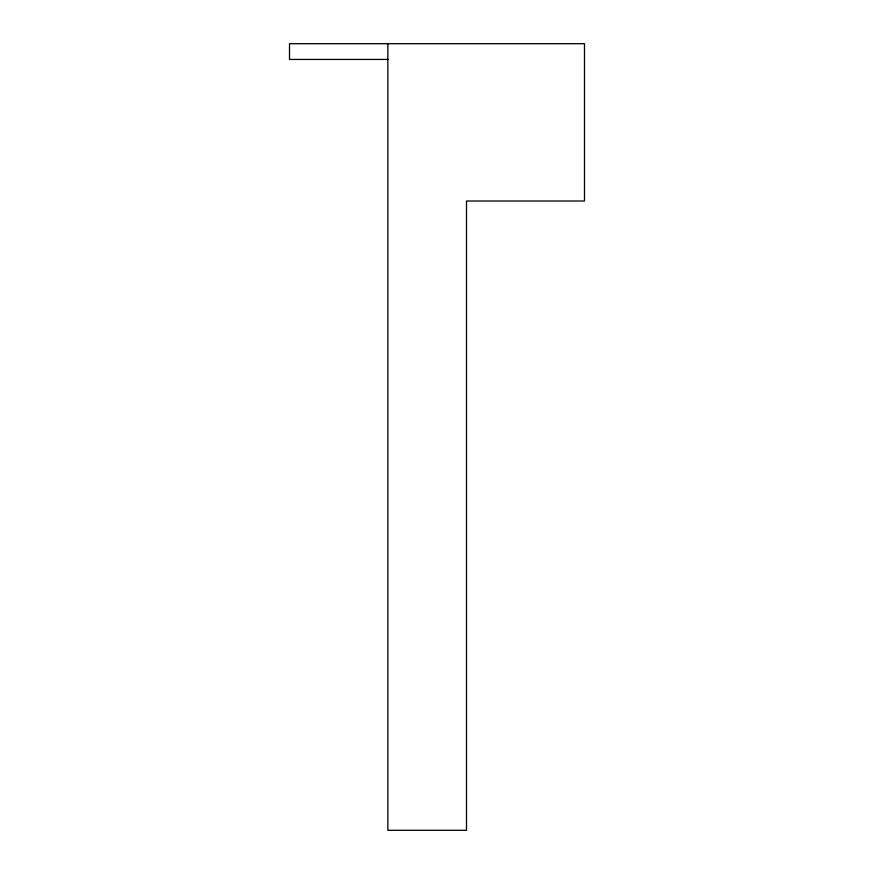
<?xml version="1.0" encoding="UTF-8"?>
<svg xmlns="http://www.w3.org/2000/svg" width="874" height="874" viewBox="0 0 874 874"><rect width="100%" height="100%" fill="white"/><g stroke="black" fill="none" stroke-linecap="round" stroke-linejoin="round"><path stroke-width="1.31" d="M388.012 59.432L289.512 59.432L289.512 43.7L584.488 43.7L584.488 201.02L466.498 201.02L466.498 830.3L387.838 830.3L387.838 43.7"/></g></svg>
